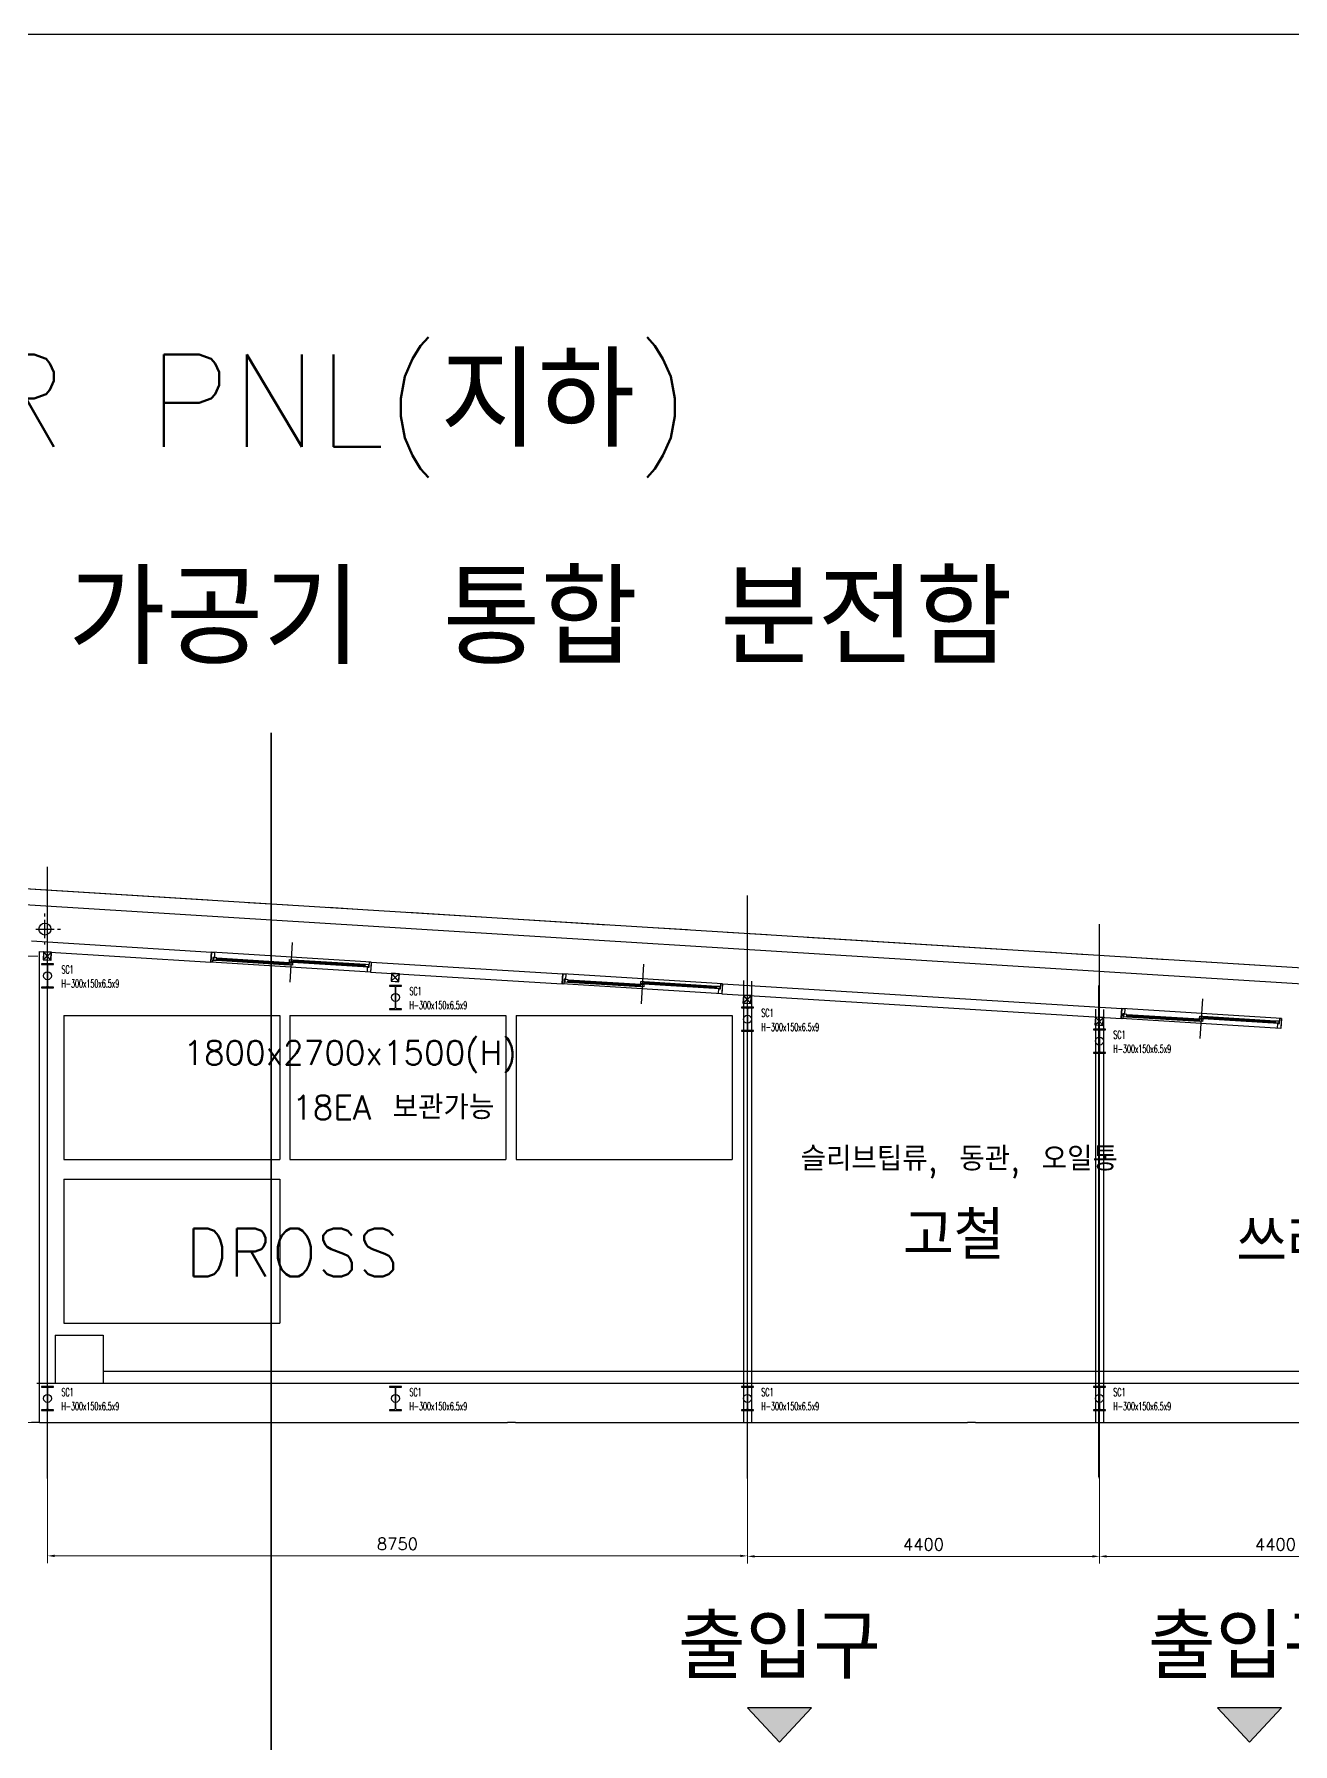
# Model space of a CAD drawing. Header units: millimetres. Extents: x 10462777 to 22643323, y 453826 to 1389191.
# Drawn here: x 11248415 to 11264148, y 616982 to 638352 of the extents above; entities that cross this region are included whole.
import ezdxf
from ezdxf.enums import TextEntityAlignment as Align

# ---------------------------------------------------------------- set-up
doc = ezdxf.new("R2010")
doc.units = ezdxf.units.MM
doc.header["$LTSCALE"] = 200
doc.header["$MEASUREMENT"] = 0
doc.header["$PDMODE"] = 35
doc.header["$PDSIZE"] = -5
doc.linetypes.add('CEN', pattern=[62, 60, -1, 0, -1])
doc.linetypes.add('PHANTOM', pattern=[2.5, 1.25, -0.25, 0.25, -0.25, 0.25, -0.25])
doc.layers.get('0').update_dxf_attribs({"linetype": 'CONTINUOUS'})
doc.layers.get('DEFPOINTS').update_dxf_attribs({"linetype": 'CONTINUOUS'})
doc.layers.add('AM_5', color=3, linetype='CONTINUOUS', lineweight=15)
for name, color, linetype in [('CEN', 1, 'CONTINUOUS'), ('CEN2', 8, 'CEN'), ('COL', 2, 'CONTINUOUS'), ('E1', 4, 'CONTINUOUS'), ('ELE', 7, 'CONTINUOUS'), ('ext', 4, 'CONTINUOUS'), ('HATCH', 8, 'CONTINUOUS'), ('panel', 4, 'CONTINUOUS'), ('PIPE', 4, 'CONTINUOUS'), ('TEXT', 7, 'CONTINUOUS'), ('win', 6, 'CONTINUOUS'), ('대지경계', 2, 'CONTINUOUS'), ('도면층6', 6, 'CONTINUOUS')]:
    doc.layers.add(name, color=color, linetype=linetype)
doc.layers.add('No_Print', color=153, linetype='CONTINUOUS', plot=False)
doc.styles.add('HYwulM', font='txt.shx ', dxfattribs={"bigfont": ' whgtxt.shx'})
doc.styles.add('HY울릉도L', font='txt.shx ', dxfattribs={"bigfont": ' whgtxt.shx'})
doc.styles.add('RSDS', font='ROMANS.shx', dxfattribs={"bigfont": 'HBRDS.SHX'})
doc.styles.add('굴림', font='txt.shx ', dxfattribs={"bigfont": ' whgtxt.shx'})
doc.dimstyles.new('STANDARD$0', dxfattribs={"dimscale": 100, "dimtxt": 0.2, "dimasz": 0.2, "dimexe": 0.1, "dimexo": 0.5, "dimgap": 0.07, "dimtad": 1, "dimdec": 0, "dimlfac": -1, "dimdsep": 46, "dimtxsty": 'RSDS', "dimcen": 0.1, "dimclrd": 1, "dimclre": 1, "dimclrt": 2, "dimadec": 0, "dimazin": 2, "dimtfac": 1, "dimtdec": 0, "dimtix": 1, "dimtmove": 2, "dimatfit": 2, "dimfxl": 1, "dimtolj": 1, "dimlwd": -1, "dimlwe": -1, "dimarcsym": 0})

# ---------------------------------------------------------------- blocks, each defined once
blk = doc.blocks.new('*D130')
at = {"layer": 'AM_5', "color": 1, "transparency": 16777216}
for p, q in [((11248461, 626826), (11247083, 626826)), ((11247173, 626736), (11247173, 621089)), ((11248461, 620999), (11247083, 620999))]:
    blk.add_line(p, q, dxfattribs=at)
for points in [[(11247158, 626736), (11247188, 626736), (11247173, 626826)], [(11247158, 621089), (11247188, 621089), (11247173, 620999)]]:
    blk.add_solid(points, dxfattribs=at)
at = {"layer": 'DEFPOINTS', "color": 0, "transparency": 16777216}
for p in [(11248581, 626826), (11247173, 620999), (11248581, 620999)]:
    blk.add_point(p, dxfattribs=at)
at = {"layer": 'AM_5', "color": 2, "transparency": 16777216, "insert": (11247023, 623913), "char_height": 150, "attachment_point": 5, "rotation": 90, "style": 'RSDS'}
blk.add_mtext('\\A1;{\\Fromans,hbrds|c129;{\\Fromans,hbrds|c129;5828}}', dxfattribs=at)
blk = doc.blocks.new('*D132')
at = {"layer": 'AM_5', "color": 1, "transparency": 16777216}
for p, q in [((11248581, 621029), (11248581, 619241)), ((11257331, 621029), (11257331, 619241)), ((11248671, 619331), (11257241, 619331))]:
    blk.add_line(p, q, dxfattribs=at)
for points in [[(11248671, 619346), (11248671, 619316), (11248581, 619331)], [(11257241, 619346), (11257241, 619316), (11257331, 619331)]]:
    blk.add_solid(points, dxfattribs=at)
at = {"layer": 'DEFPOINTS', "color": 0, "transparency": 16777216}
for p in [(11248581, 621149), (11257331, 621149), (11257331, 619331)]:
    blk.add_point(p, dxfattribs=at)
at = {"layer": 'AM_5', "color": 2, "transparency": 16777216, "insert": (11252956, 619481), "char_height": 150, "attachment_point": 5, "style": 'RSDS'}
blk.add_mtext('\\A1;{\\Fromans,hbrds|c129;{\\Fromans,hbrds|c129;8750}}', dxfattribs=at)
blk = doc.blocks.new('*D133')
at = {"layer": 'AM_5', "color": 1, "transparency": 16777216}
for p, q in [((11257331, 621179), (11257331, 619235)), ((11261731, 621179), (11261731, 619235)), ((11261641, 619325), (11257421, 619325))]:
    blk.add_line(p, q, dxfattribs=at)
for points in [[(11257421, 619340), (11257421, 619310), (11257331, 619325)], [(11261641, 619340), (11261641, 619310), (11261731, 619325)]]:
    blk.add_solid(points, dxfattribs=at)
at = {"layer": 'DEFPOINTS', "color": 0, "transparency": 16777216}
for p in [(11257331, 621299), (11261731, 621299), (11257331, 619325)]:
    blk.add_point(p, dxfattribs=at)
at = {"layer": 'AM_5', "color": 2, "transparency": 16777216, "insert": (11259531, 619475), "char_height": 150, "attachment_point": 5, "style": 'RSDS'}
blk.add_mtext('\\A1;4400', dxfattribs=at)
blk = doc.blocks.new('*D134')
at = {"layer": 'AM_5', "color": 1, "transparency": 16777216}
for p, q in [((11261731, 621179), (11261731, 619235)), ((11266131, 620879), (11266131, 619235)), ((11266041, 619325), (11261821, 619325))]:
    blk.add_line(p, q, dxfattribs=at)
for points in [[(11261821, 619340), (11261821, 619310), (11261731, 619325)], [(11266041, 619340), (11266041, 619310), (11266131, 619325)]]:
    blk.add_solid(points, dxfattribs=at)
at = {"layer": 'DEFPOINTS', "color": 0, "transparency": 16777216}
for p in [(11261731, 621299), (11266131, 620999), (11261731, 619325)]:
    blk.add_point(p, dxfattribs=at)
at = {"layer": 'AM_5', "color": 2, "transparency": 16777216, "insert": (11263931, 619475), "char_height": 150, "attachment_point": 5, "style": 'RSDS'}
blk.add_mtext('\\A1;{\\Fromans,hbrds|c129;{\\Fromans,hbrds|c129;4400}}', dxfattribs=at)

msp = doc.modelspace()

# ---------------------------------------------------------------- hatches: boundary and pattern name
at = {"layer": 'panel'}
for points in [[(11257731.32522, 617000.56222), (11257331.4096, 617432.62532), (11258131.24085, 617432.62532)], [(11263606.32522, 617000.56222), (11263206.4096, 617432.62532), (11264006.24085, 617432.62532)]]:
    msp.add_hatch(color=256, dxfattribs=at).paths.add_polyline_path(points)

# ---------------------------------------------------------------- linework, layer by layer
at = {"color": 30, "lineweight": 35, "ltscale": 10}
msp.add_line((11251379.13306, 615569.31404), (11251379.13306, 629620.34796), dxfattribs=at)
at = {"color": 0}
for p, q in [((11248786.98295, 626085.38778), (11248786.98295, 624285.38778)), ((11248786.98295, 626085.38778), (11251486.98295, 626085.38778)), ((11251486.98295, 626085.38778), (11251486.98295, 624285.38778)), ((11251609.41877, 626085.38778), (11251609.41877, 624285.38778)), ((11251609.41877, 626085.38778), (11254309.41877, 626085.38778)), ((11254309.41877, 626085.38778), (11254309.41877, 624285.38778)), ((11254440.02899, 626085.38778), (11254440.02899, 624285.38778)), ((11254440.02899, 626085.38778), (11257140.02899, 626085.38778)), ((11257140.02899, 626085.38778), (11257140.02899, 624285.38778)), ((11248786.98295, 624285.38778), (11251486.98295, 624285.38778)), ((11251609.41877, 624285.38778), (11254309.41877, 624285.38778)), ((11254440.02899, 624285.38778), (11257140.02899, 624285.38778)), ((11248786.98295, 624039.02629), (11248786.98295, 622239.02629)), ((11248786.98295, 624039.02629), (11251486.98295, 624039.02629)), ((11251486.98295, 624039.02629), (11251486.98295, 622239.02629)), ((11248678.92902, 622090.4734), (11249278.92902, 622090.4734)), ((11248678.92902, 622090.4734), (11248678.92902, 621490.4734)), ((11248786.98295, 622239.02629), (11251486.98295, 622239.02629)), ((11249278.92902, 622090.4734), (11249278.92902, 621490.4734)), ((11248447.06379, 621490.4734), (11286141.96804, 621490.4734)), ((11249278.92902, 621640.4734), (11286141.96804, 621640.4734)), ((11249278.92902, 621640.4734), (11286141.96804, 621640.4734))]:
    msp.add_line(p, q, dxfattribs=at)
at = {"layer": 'CEN'}
for p, q in [((11257331.32522, 620298.70034), (11257331.32522, 627584.46951)), ((11261731.32522, 620298.70034), (11261731.32522, 627227.64224)), ((11261723.07522, 620313.68264), (11261723.07522, 626460.70739))]:
    msp.add_line(p, q, dxfattribs=at)
at = {"layer": 'CEN2'}
msp.add_line((11248581.32522, 620298.70034), (11248581.32522, 627944.39963), dxfattribs=at)
at = {"layer": 'COL'}
for points in [[(11248578.07522, 626456.78343, -0.4142135624), (11248562.07522, 626440.78343), (11248506.32522, 626440.78343), (11248506.32522, 626431.78343), (11248656.32522, 626431.78343), (11248656.32522, 626440.78343), (11248600.57522, 626440.78343, -0.4142135624), (11248584.57522, 626456.78343), (11248584.57522, 626706.78343, -0.4142135624), (11248600.57522, 626722.78343), (11248656.32522, 626722.78343), (11248656.32522, 626731.78343), (11248506.32522, 626731.78343), (11248506.32522, 626722.78343), (11248562.07522, 626722.78343, -0.4142135624), (11248578.07522, 626706.78343)], [(11252928.07522, 626186.83584, -0.4142135624), (11252912.07522, 626170.83584), (11252856.32522, 626170.83584), (11252856.32522, 626161.83584), (11253006.32522, 626161.83584), (11253006.32522, 626170.83584), (11252950.57522, 626170.83584, -0.4142135624), (11252934.57522, 626186.83584), (11252934.57522, 626436.83584, -0.4142135624), (11252950.57522, 626452.83584), (11253006.32522, 626452.83584), (11253006.32522, 626461.83584), (11252856.32522, 626461.83584), (11252856.32522, 626452.83584), (11252912.07522, 626452.83584, -0.4142135624), (11252928.07522, 626436.83584)], [(11257328.07522, 625913.7854, -0.4142135624), (11257312.07522, 625897.7854), (11257256.32522, 625897.7854), (11257256.32522, 625888.7854), (11257406.32522, 625888.7854), (11257406.32522, 625897.7854), (11257350.57522, 625897.7854, -0.4142135624), (11257334.57522, 625913.7854), (11257334.57522, 626163.7854, -0.4142135624), (11257350.57522, 626179.7854), (11257406.32522, 626179.7854), (11257406.32522, 626188.7854), (11257256.32522, 626188.7854), (11257256.32522, 626179.7854), (11257312.07522, 626179.7854, -0.4142135624), (11257328.07522, 626163.7854)], [(11261728.07522, 625640.73497, -0.4142135624), (11261712.07522, 625624.73497), (11261656.32522, 625624.73497), (11261656.32522, 625615.73497), (11261806.32522, 625615.73497), (11261806.32522, 625624.73497), (11261750.57522, 625624.73497, -0.4142135624), (11261734.57522, 625640.73497), (11261734.57522, 625890.73497, -0.4142135624), (11261750.57522, 625906.73497), (11261806.32522, 625906.73497), (11261806.32522, 625915.73497), (11261656.32522, 625915.73497), (11261656.32522, 625906.73497), (11261712.07522, 625906.73497, -0.4142135624), (11261728.07522, 625890.73497)], [(11248578.07522, 621173.70034, -0.4142135624), (11248562.07522, 621157.70034), (11248506.32522, 621157.70034), (11248506.32522, 621148.70034), (11248656.32522, 621148.70034), (11248656.32522, 621157.70034), (11248600.57522, 621157.70034, -0.4142135624), (11248584.57522, 621173.70034), (11248584.57522, 621423.70034, -0.4142135624), (11248600.57522, 621439.70034), (11248656.32522, 621439.70034), (11248656.32522, 621448.70034), (11248506.32522, 621448.70034), (11248506.32522, 621439.70034), (11248562.07522, 621439.70034, -0.4142135624), (11248578.07522, 621423.70034)], [(11248578.07522, 621173.70034, -0.4142135624), (11248562.07522, 621157.70034), (11248506.32522, 621157.70034), (11248506.32522, 621148.70034), (11248656.32522, 621148.70034), (11248656.32522, 621157.70034), (11248600.57522, 621157.70034, -0.4142135624), (11248584.57522, 621173.70034), (11248584.57522, 621423.70034, -0.4142135624), (11248600.57522, 621439.70034), (11248656.32522, 621439.70034), (11248656.32522, 621448.70034), (11248506.32522, 621448.70034), (11248506.32522, 621439.70034), (11248562.07522, 621439.70034, -0.4142135624), (11248578.07522, 621423.70034)], [(11252928.07522, 621173.70034, -0.4142135624), (11252912.07522, 621157.70034), (11252856.32522, 621157.70034), (11252856.32522, 621148.70034), (11253006.32522, 621148.70034), (11253006.32522, 621157.70034), (11252950.57522, 621157.70034, -0.4142135624), (11252934.57522, 621173.70034), (11252934.57522, 621423.70034, -0.4142135624), (11252950.57522, 621439.70034), (11253006.32522, 621439.70034), (11253006.32522, 621448.70034), (11252856.32522, 621448.70034), (11252856.32522, 621439.70034), (11252912.07522, 621439.70034, -0.4142135624), (11252928.07522, 621423.70034)], [(11257328.07522, 621173.70034, -0.4142135624), (11257312.07522, 621157.70034), (11257256.32522, 621157.70034), (11257256.32522, 621148.70034), (11257406.32522, 621148.70034), (11257406.32522, 621157.70034), (11257350.57522, 621157.70034, -0.4142135624), (11257334.57522, 621173.70034), (11257334.57522, 621423.70034, -0.4142135624), (11257350.57522, 621439.70034), (11257406.32522, 621439.70034), (11257406.32522, 621448.70034), (11257256.32522, 621448.70034), (11257256.32522, 621439.70034), (11257312.07522, 621439.70034, -0.4142135624), (11257328.07522, 621423.70034)], [(11261728.07522, 621173.70034, -0.4142135624), (11261712.07522, 621157.70034), (11261656.32522, 621157.70034), (11261656.32522, 621148.70034), (11261806.32522, 621148.70034), (11261806.32522, 621157.70034), (11261750.57522, 621157.70034, -0.4142135624), (11261734.57522, 621173.70034), (11261734.57522, 621423.70034, -0.4142135624), (11261750.57522, 621439.70034), (11261806.32522, 621439.70034), (11261806.32522, 621448.70034), (11261656.32522, 621448.70034), (11261656.32522, 621439.70034), (11261712.07522, 621439.70034, -0.4142135624), (11261728.07522, 621423.70034)]]:
    msp.add_lwpolyline(points, format="xyb", close=True, dxfattribs=at)
at = {"layer": 'E1'}
for p, q in [((11257331.4096, 617432.62532), (11257731.32522, 617000.56222)), ((11258131.24085, 617432.62532), (11257331.4096, 617432.62532)), ((11257731.32522, 617000.56222), (11258131.24085, 617432.62532)), ((11263206.4096, 617432.62532), (11263606.32522, 617000.56222)), ((11264006.24085, 617432.62532), (11263206.4096, 617432.62532)), ((11263606.32522, 617000.56222), (11264006.24085, 617432.62532))]:
    msp.add_line(p, q, dxfattribs=at)
at = {"layer": 'ELE'}
for p, q in [((11248481.32522, 620998.70034), (11254331.32522, 620998.70034)), ((11254431.32522, 620998.70034), (11260081.32522, 620998.70034)), ((11260181.32522, 620998.70034), (11266081.32522, 620998.70034))]:
    msp.add_line(p, q, dxfattribs=at)
at = {"layer": 'ext', "color": 4}
for p, q in [((11365370.32523, 620401.20667), (11217401.99534, 629586.97728)), ((11365170.32523, 620213.23751), (11217573.36768, 629375.95359))]:
    msp.add_line(p, q, dxfattribs=at)
at = {"layer": 'HATCH'}
for p, q in [((11248549.90656, 627321.64302), (11248549.90656, 627361.64302)), ((11248549.90656, 627051.64302), (11248549.90656, 627281.64302)), ((11248434.90656, 627166.64302), (11248664.90656, 627166.64302)), ((11248434.90656, 627166.64302), (11248664.90656, 627166.64302)), ((11248434.90656, 627166.64302), (11248664.90656, 627166.64302)), ((11248434.90656, 627166.64302), (11248664.90656, 627166.64302)), ((11248549.90656, 626971.64302), (11248549.90656, 627011.64302)), ((11248704.90656, 627166.64302), (11248744.90655, 627166.64302)), ((11248704.90656, 627166.64302), (11248744.90655, 627166.64302)), ((11248704.90656, 627166.64302), (11248744.90655, 627166.64302)), ((11248704.90656, 627166.64302), (11248744.90655, 627166.64302))]:
    msp.add_line(p, q, dxfattribs=at)
msp.add_ellipse((11248549.90656, 627166.64302), major_axis=(-53.03301, 53.03301), ratio=1, start_param=-0.7853981634, end_param=5.4977871438, dxfattribs=at)
msp.add_ellipse((11248549.90656, 627166.64302), major_axis=(-53.03301, 53.03301), ratio=1, start_param=-0.7853981634, end_param=5.4977871438, dxfattribs=at)
msp.add_ellipse((11248549.90656, 627166.64302), major_axis=(-53.03301, 53.03301), ratio=1, start_param=-0.7853981634, end_param=5.4977871438, dxfattribs=at)
msp.add_ellipse((11248549.90656, 627166.64302), major_axis=(-53.03301, 53.03301), ratio=1, start_param=-0.7853981634, end_param=5.4977871438, dxfattribs=at)
at = {"layer": 'No_Print'}
for centre in [(11248581.32522, 626581.78343), (11252931.32522, 626311.83584), (11257331.32522, 626038.7854), (11261731.32522, 625765.73497), (11248581.32522, 621298.70034), (11248581.32522, 621298.70034), (11252931.32522, 621298.70034), (11257331.32522, 621298.70034), (11261731.32522, 621298.70034)]:
    msp.add_circle(centre, 50, dxfattribs=at)
at = {"layer": 'panel'}
for p, q in [((11248381.32522, 627017.50757), (11250631.18158, 626877.88842)), ((11248481.32522, 620998.70034), (11248481.32522, 626886.06141)), ((11248481.32522, 626886.06141), (11250623.43936, 626753.12841)), ((11250631.18158, 626877.88842), (11250623.43936, 626753.12842)), ((11252627.34161, 626754.01288), (11252619.59939, 626629.25288)), ((11252619.59939, 626629.25288), (11255014.99142, 626480.60223)), ((11252627.34161, 626754.01288), (11255022.73364, 626605.36223)), ((11255022.73364, 626605.36224), (11255014.99142, 626480.60223)), ((11257018.89367, 626481.4867), (11257011.15145, 626356.7267)), ((11257011.15145, 626356.7267), (11262001.55151, 626047.03785)), ((11257018.89367, 626481.4867), (11262009.29373, 626171.79785)), ((11257281.32522, 626523.02845), (11257281.32522, 620998.70034)), ((11257381.32522, 626516.82276), (11257381.32522, 620998.70034)), ((11261681.32522, 626166.20118), (11261681.32522, 620998.70034)), ((11261781.32522, 626159.99548), (11261781.32522, 620998.70034)), ((11262009.29373, 626171.79786), (11262001.55151, 626047.03785)), ((11264005.45376, 626047.92232), (11263997.71154, 625923.16232)), ((11248481.32522, 620998.70034), (11248381.32522, 620998.70034)), ((11248481.32522, 620998.70034), (11248381.32522, 620998.70034)), ((11254431.32522, 620998.70034), (11254331.32522, 620998.70034)), ((11260181.32522, 620998.70034), (11260081.32522, 620998.70034))]:
    msp.add_line(p, q, dxfattribs=at)
at = {"layer": 'PIPE'}
for p, q in [((11248527.66549, 626785.29774), (11248628.79118, 626874.60571)), ((11248622.88232, 626779.38887), (11248533.57435, 626880.51457)), ((11252877.66549, 626515.35015), (11252978.79118, 626604.65812)), ((11252972.88232, 626509.44128), (11252883.57435, 626610.56698)), ((11257277.66549, 626242.29971), (11257378.79118, 626331.60768)), ((11257372.88232, 626236.39085), (11257283.57435, 626337.51655)), ((11261677.66549, 625969.24928), (11261778.79118, 626058.55725)), ((11261772.88232, 625963.34041), (11261683.57435, 626064.46611))]:
    msp.add_line(p, q, dxfattribs=at)
for points in [[(11248625.03545, 626776.95083), (11248631.22923, 626876.75883), (11248531.42122, 626882.95261), (11248525.22745, 626783.14461)], [(11248622.88232, 626779.38887), (11248628.79118, 626874.60571), (11248533.57435, 626880.51457), (11248527.66549, 626785.29774)], [(11252975.03545, 626507.00324), (11252981.22923, 626606.81124), (11252881.42122, 626613.00502), (11252875.22745, 626513.19702)], [(11252972.88232, 626509.44128), (11252978.79118, 626604.65812), (11252883.57435, 626610.56698), (11252877.66549, 626515.35015)], [(11257375.03545, 626233.95281), (11257381.22923, 626333.76081), (11257281.42122, 626339.95459), (11257275.22745, 626240.14659)], [(11257372.88232, 626236.39085), (11257378.79118, 626331.60768), (11257283.57435, 626337.51655), (11257277.66549, 626242.29971)], [(11261775.03545, 625960.90237), (11261781.22923, 626060.71037), (11261681.42122, 626066.90415), (11261675.22745, 625967.09615)], [(11261772.88232, 625963.34041), (11261778.79118, 626058.55725), (11261683.57435, 626064.46611), (11261677.66549, 625969.24928)]]:
    msp.add_lwpolyline(points, close=True, dxfattribs=at)
at = {"layer": 'win'}
for p, q in [((11251640.40413, 626998.8884), (11251609.62419, 626502.89311)), ((11252627.13239, 626754.02586), (11250630.97236, 626877.9014)), ((11250695.44938, 626786.73279), (11251603.70219, 626730.36943)), ((11250695.94488, 626794.71743), (11251604.19769, 626738.35407)), ((11250696.6262, 626805.69631), (11251604.87901, 626749.33295)), ((11251647.03197, 626782.78632), (11252555.28478, 626726.42295)), ((11252619.39017, 626629.26586), (11250623.23014, 626753.1414)), ((11250694.76806, 626775.75391), (11251603.02088, 626719.39055)), ((11251645.17384, 626752.84391), (11252593.34985, 626694.00303)), ((11251645.85515, 626763.82279), (11252554.10796, 626707.45943)), ((11251646.35065, 626771.80744), (11252554.60347, 626715.44407)), ((11257018.68445, 626481.49968), (11255022.52442, 626605.37522)), ((11256031.95618, 626726.36222), (11256001.17624, 626230.36692)), ((11257010.94223, 626356.73968), (11255014.7822, 626480.61522)), ((11255086.32012, 626503.22773), (11255994.57293, 626446.86436)), ((11255087.00144, 626514.20661), (11255995.25425, 626457.84324)), ((11255087.49694, 626522.19125), (11255995.74975, 626465.82788)), ((11255088.17826, 626533.17013), (11255996.43107, 626476.80676)), ((11256036.72589, 626480.31773), (11256984.90191, 626421.47685)), ((11256037.40721, 626491.29661), (11256945.66002, 626434.93324)), ((11256037.90271, 626499.28125), (11256946.15552, 626442.91788)), ((11256038.58403, 626510.26013), (11256946.83684, 626453.89676)), ((11264005.24454, 626047.9353), (11262009.08452, 626171.81084)), ((11263018.51628, 626292.79784), (11262987.73634, 625796.80254)), ((11263997.50232, 625923.1753), (11262001.34229, 626047.05084)), ((11262072.88022, 626069.66335), (11262981.13303, 626013.29998)), ((11262073.56153, 626080.64223), (11262981.81434, 626024.27886)), ((11262074.05703, 626088.62687), (11262982.30984, 626032.2635)), ((11262074.73835, 626099.60575), (11262982.99116, 626043.24238)), ((11263023.28599, 626046.75335), (11263971.462, 625987.91247)), ((11263023.9673, 626057.73223), (11263932.22011, 626001.36886)), ((11263024.4628, 626065.71687), (11263932.71562, 626009.3535)), ((11263025.14412, 626076.69575), (11263933.39693, 626020.33238))]:
    msp.add_line(p, q, dxfattribs=at)
for points in [[(11250627.87548, 626827.9974), (11250630.97236, 626877.9014), (11250670.89557, 626875.42389), (11250666.86961, 626810.54869), (11250646.90801, 626811.78744), (11250643.19174, 626751.90264), (11250623.23014, 626753.1414), (11250627.87548, 626827.9974)], [(11252625.27426, 626724.08346), (11252619.39017, 626629.26586), (11252579.46697, 626631.74337), (11252583.18324, 626691.62817), (11252603.14484, 626690.38942), (11252607.17079, 626755.26462), (11252627.13239, 626754.02586), (11252625.27426, 626724.08346)], [(11255019.42753, 626555.47122), (11255022.52442, 626605.37522), (11255062.44762, 626602.89771), (11255058.42167, 626538.02251), (11255038.46007, 626539.26126), (11255034.7438, 626479.37646), (11255014.7822, 626480.61522), (11255019.42753, 626555.47122)], [(11257016.82632, 626451.55728), (11257010.94223, 626356.73968), (11256971.01903, 626359.21719), (11256974.73529, 626419.10199), (11256994.69689, 626417.86324), (11256998.72285, 626482.73844), (11257018.68445, 626481.49968), (11257016.82632, 626451.55728)], [(11262005.98763, 626121.90684), (11262009.08452, 626171.81084), (11262049.00772, 626169.33333), (11262044.98176, 626104.45813), (11262025.02016, 626105.69688), (11262021.30389, 626045.81208), (11262001.34229, 626047.05084), (11262005.98763, 626121.90684)], [(11264003.38641, 626017.9929), (11263997.50232, 625923.1753), (11263957.57912, 625925.65281), (11263961.29539, 625985.53761), (11263981.25699, 625984.29886), (11263985.28294, 626049.17406), (11264005.24454, 626047.9353), (11264003.38641, 626017.9929)]]:
    msp.add_lwpolyline(points, dxfattribs=at)
for points in [[(11250654.84486, 626778.23143), (11250694.76806, 626775.75391), (11250696.6262, 626805.69631), (11250656.703, 626808.17383)], [(11251607.10877, 626785.26383), (11251647.03197, 626782.78632), (11251645.17384, 626752.84391), (11251605.25064, 626755.32143)], [(11251604.87901, 626749.33295), (11251644.80221, 626746.85543), (11251642.94408, 626716.91303), (11251603.02088, 626719.39055)], [(11252555.28478, 626726.42295), (11252595.20798, 626723.94544), (11252593.34985, 626694.00303), (11252553.42665, 626696.48055)], [(11255046.39692, 626505.70524), (11255086.32012, 626503.22773), (11255088.17826, 626533.17013), (11255048.25506, 626535.64764)], [(11255996.43107, 626476.80676), (11256036.35427, 626474.32925), (11256034.49614, 626444.38685), (11255994.57293, 626446.86436)], [(11255998.66083, 626512.73764), (11256038.58403, 626510.26013), (11256036.72589, 626480.31773), (11255996.80269, 626482.79524)], [(11256946.83684, 626453.89676), (11256986.76004, 626451.41925), (11256984.90191, 626421.47685), (11256944.97871, 626423.95436)], [(11262032.95701, 626072.14086), (11262072.88022, 626069.66335), (11262074.73835, 626099.60575), (11262034.81515, 626102.08326)], [(11262982.99116, 626043.24238), (11263022.91436, 626040.76487), (11263021.05623, 626010.82247), (11262981.13303, 626013.29998)], [(11262985.22092, 626079.17326), (11263025.14412, 626076.69575), (11263023.28599, 626046.75335), (11262983.36279, 626049.23086)], [(11263933.39693, 626020.33238), (11263973.32013, 626017.85487), (11263971.462, 625987.91247), (11263931.5388, 625990.38998)]]:
    msp.add_lwpolyline(points, close=True, dxfattribs=at)
at = {"layer": '대지경계', "linetype": 'PHANTOM', "ltscale": 10}
msp.add_line((11365370.32523, 620401.20667), (11217401.99534, 629586.97728), dxfattribs=at)
at = {"layer": '도면층6'}
msp.add_line((11207429.28781, 638351.86326), (11376498.25441, 638351.86326), dxfattribs=at)

# ---------------------------------------------------------------- texts
at = {"color": 30, "lineweight": 35, "ltscale": 10, "style": 'HY울릉도L'}
for s, p in [('COOLING TOWER PNL(지하)', (11236180.7125, 633770.84944)), ('가공기 통합 분전함', (11248840.80994, 631051.97277))]:
    msp.add_text(s, height=1152, dxfattribs=at).set_placement(p, align=Align.MIDDLE_LEFT)
at = {"layer": 'No_Print', "style": 'HYwulM', "width": 0.5}
for s, p in [('SC1', (11248755.16001, 626660.89272)), ('H-300x150x6.5x9', (11248755.16001, 626484.8826)), ('SC1', (11253105.16001, 626390.94513)), ('H-300x150x6.5x9', (11253105.16001, 626214.93501)), ('SC1', (11257505.16001, 626117.89469)), ('H-300x150x6.5x9', (11257505.16001, 625941.88457)), ('SC1', (11261905.16001, 625844.84426)), ('H-300x150x6.5x9', (11261905.16001, 625668.83414)), ('SC1', (11248755.16001, 621377.80963)), ('H-300x150x6.5x9', (11248755.16001, 621201.79952)), ('SC1', (11253105.16001, 621377.80963)), ('H-300x150x6.5x9', (11253105.16001, 621201.79952)), ('SC1', (11257505.16001, 621377.80963)), ('H-300x150x6.5x9', (11257505.16001, 621201.79952)), ('SC1', (11261905.16001, 621377.80963)), ('H-300x150x6.5x9', (11261905.16001, 621201.79952))]:
    msp.add_text(s, height=100, dxfattribs=at).set_placement(p, align=Align.MIDDLE_LEFT)
at = {"layer": 'TEXT', "color": 7, "style": '굴림'}
for s, height, p in [('1800x2700x1500(H)', 300, (11254445.35638, 625469.9445)), ('18EA 보관가능', 300, (11254166.17037, 624786.99403)), ('슬리브팁류, 동관, 오일통', 300, (11261961.82773, 624145.33355)), ('고철', 600, (11260545.44055, 623037.38409)), ('쓰레기', 600, (11265346.5303, 622956.06937)), ('DROSS', 600, (11252977.39885, 622822.50109))]:
    msp.add_text(s, height=height, dxfattribs=at).set_placement(p, align=Align.RIGHT)
at = {"layer": 'TEXT', "style": 'HY울릉도L'}
for p in [(11257731.32522, 618232.62532), (11263606.32522, 618232.62532)]:
    msp.add_text('출입구', height=800, dxfattribs=at).set_placement(p, align=Align.MIDDLE)

# ---------------------------------------------------------------- dimensions: what is measured, and where the dimension line sits
at = {"layer": 'AM_5'}
dim = msp.add_linear_dim(base=(11247172.55083, 620998.70034), p1=(11248581.32522, 626826.44504), p2=(11248581.32522, 620998.70034), angle=90, text='{\\Fromans,hbrds|c129;<>}', dimstyle='STANDARD$0', override={"dimscale": 30, "dimtxt": 5, "dimasz": 3, "dimexe": 3, "dimexo": 4, "dimgap": 2.5, "dimpost": '{\\Fromans,hbrds|c129;<>}'}, dxfattribs=at)
dim.commit()
dim.dimension.update_dxf_attribs({"geometry": '*D130', "text_midpoint": (11247022.55083, 623912.57269)})
dim = msp.add_linear_dim(base=(11257331.32522, 619324.58669), p1=(11261731.32522, 621298.70034), p2=(11257331.32522, 621298.70034), dimstyle='STANDARD$0', override={"dimscale": 30, "dimtxt": 5, "dimasz": 3, "dimexe": 3, "dimexo": 4, "dimgap": 2.5, "dimtih": 0}, dxfattribs=at)
dim.commit()
dim.dimension.update_dxf_attribs({"geometry": '*D133', "text_midpoint": (11259531.32522, 619474.58669)})
for base, p1, p2, picture, middle in [((11261731.32522, 619324.58669), (11266131.32522, 620998.70034), (11261731.32522, 621298.70034), '*D134', (11263931.32522, 619474.58669)), ((11257331.32522, 619330.58669), (11248581.32522, 621148.70034), (11257331.32522, 621148.70034), '*D132', (11252956.32522, 619480.58669))]:
    dim = msp.add_linear_dim(base=base, p1=p1, p2=p2, text='{\\Fromans,hbrds|c129;<>}', dimstyle='STANDARD$0', override={"dimscale": 30, "dimtxt": 5, "dimasz": 3, "dimexe": 3, "dimexo": 4, "dimgap": 2.5, "dimpost": '{\\Fromans,hbrds|c129;<>}'}, dxfattribs=at)
    dim.commit()
    dim.dimension.update_dxf_attribs({"geometry": picture, "text_midpoint": middle})

doc.saveas('drawing.dxf')
